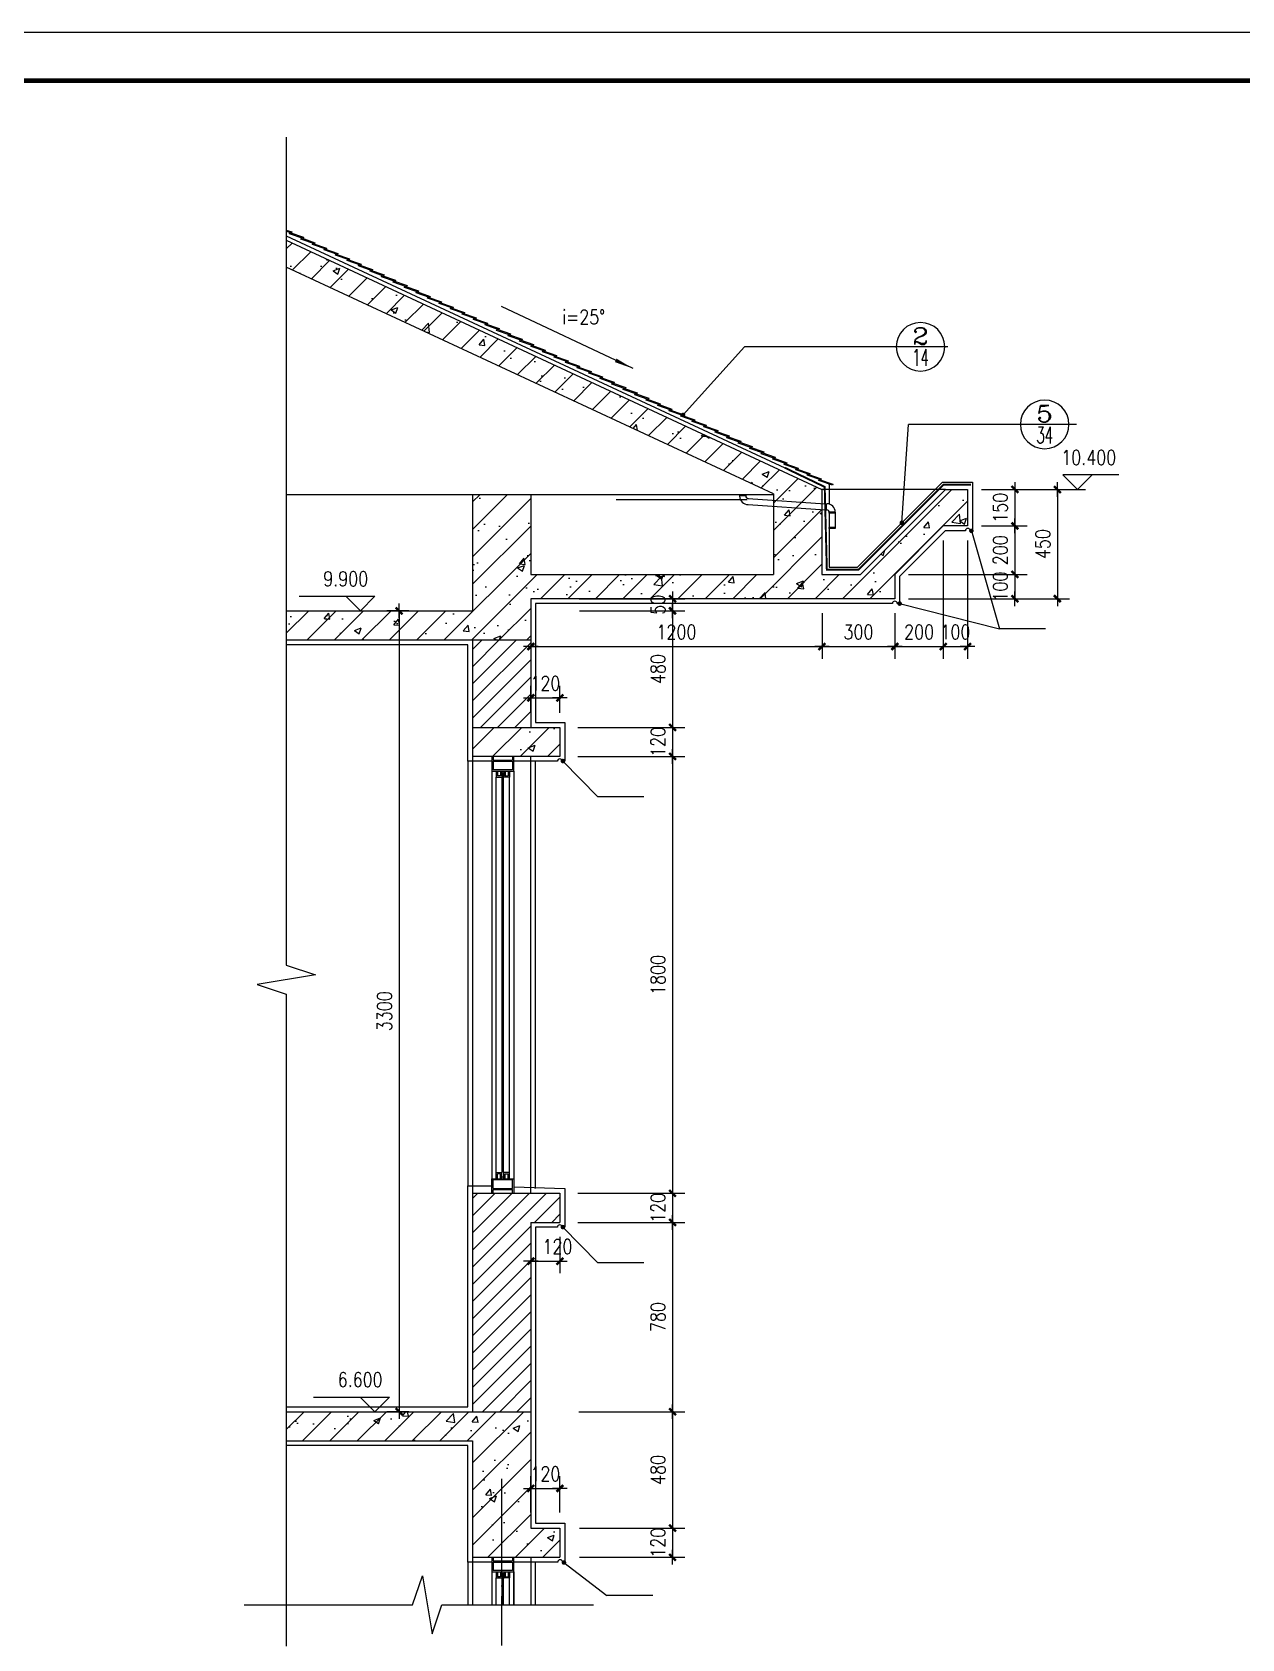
# Model space of a CAD drawing. Extents: x 12400 to 217743, y 90685 to 209848.
# Drawn here: x 120550 to 125535, y 185059 to 191681 of the extents above; entities that cross this region are included whole.
import ezdxf
from ezdxf.enums import TextEntityAlignment as Align

# ---------------------------------------------------------------- set-up
doc = ezdxf.new("R2010")
doc.units = 0
doc.header["$LTSCALE"] = 200
doc.linetypes.add('CONTINOUS', pattern=[0])
doc.linetypes.add('DOTE', pattern=[2.42, 2, -0.2, 0.02, -0.2])
doc.layers.get('0').update_dxf_attribs({"linetype": 'CONTINUOUS'})
doc.layers.get('DEFPOINTS').update_dxf_attribs({"linetype": 'CONTINUOUS'})
for name, color, linetype in [('2', 2, 'CONTINUOUS'), ('8', 8, 'CONTINUOUS'), ('ASHADE', 7, 'CONTINUOUS'), ('DOTE', 1, 'DOTE'), ('F1', 121, 'CONTINOUS'), ('HATCH', 8, 'CONTINUOUS'), ('PM-143', 143, 'CONTINUOUS'), ('PM-8', 8, 'CONTINUOUS'), ('PUB_DIM', 3, 'CONTINUOUS'), ('PUB_TITLE', 143, 'CONTINUOUS'), ('TEXT', 7, 'CONTINUOUS'), ('WALL', 4, 'CONTINUOUS')]:
    doc.layers.add(name, color=color, linetype=linetype)
doc.styles.add('COMP', font='complex', dxfattribs={"bigfont": 'hztxt'})
doc.styles.add('DIM_FONT', font='SIMPLEX', dxfattribs={"width": 0.8})
doc.dimstyles.new('DIMN150', dxfattribs={"dimscale": 1.5, "dimtxt": 300, "dimasz": 1, "dimexe": 250, "dimexo": 0, "dimgap": 150, "dimtad": 1, "dimdec": 0, "dimzin": 0, "dimdsep": 46, "dimtxsty": 'DIM_FONT', "dimblk": '_DIMX', "dimblk1": '_DIMX', "dimblk2": '_DIMX', "dimsah": 1, "dimcen": 0, "dimclrt": 7, "dimadec": 0, "dimazin": 0, "dimtfac": 1, "dimtdec": 0, "dimtix": 1, "dimtmove": 2, "dimatfit": 3, "dimldrblk": '_DIMX', "dimfxl": 0, "dimtolj": 1, "dimtzin": 0, "dimarcsym": 0})
doc.dimstyles.new('DIMN20', dxfattribs={"dimscale": 0.2, "dimtxt": 300, "dimasz": 1, "dimexe": 250, "dimexo": 300, "dimgap": 150, "dimtad": 1, "dimdec": 0, "dimzin": 0, "dimdsep": 46, "dimtxsty": 'DIM_FONT', "dimblk": '_DIMX', "dimblk1": '_DIMX', "dimblk2": '_DIMX', "dimcen": 2.5, "dimclrt": 7, "dimadec": 0, "dimazin": 0, "dimtfac": 1, "dimtdec": 0, "dimtix": 1, "dimtmove": 2, "dimatfit": 3, "dimldrblk": '_DIMX', "dimfxl": 0, "dimtolj": 1, "dimtzin": 0, "dimarcsym": 0})
pattern_1 = [(45, (-62294.04, 183163.837), (-35.355339, 35.355339), [])]
pattern_2 = [(45, (-62294.04, 183163.84), (-56.568542, 56.568542), []), (50, (-62294.04, 183163.84), (286.90407, -25.10085), [30, -330]), (355, (-62294.04, 183163.84), (-55.50053, 300.87685), [24, -264]), (100.4514, (-62270.13, 183161.75), (231.40375, 275.7758), [25.49608, -280.45684]), (46.1842, (-62294.04, 183243.84), (426.8964, -66.2076), [45, -495]), (96.6356, (-62258.47, 183238.3), (373.8651, 389.64715), [38.2441, -420.6852]), (351.1842, (-62294.04, 183243.84), (373.8648, 389.6474), [36, -396]), (21, (-62254.04, 183223.84), (238.76282, -161.04756), [30, -330]), (326, (-62254.04, 183223.84), (97.32613, 290.06), [24, -264]), (71.4514, (-62234.14, 183210.42), (336.08905, 129.0122), [25.49608, -280.45684]), (37.5, (-62294.04, 183163.84), (4.86394, 133.15754), [0, -260.8, 0, -268, 0, -265]), (7.5, (-62294.04, 183163.84), (105.22781, 157.76468), [0, -152.8, 0, -254.8, 0, -101]), (327.5, (-62383.24, 183163.84), (213.528974, -9.02195), [0, -100, 0, -312, 0, -414]), (317.5, (-62423.24, 183163.84), (233.27447, 40.042), [0, -130, 0, -207.2, 0, -294])]

# ---------------------------------------------------------------- blocks, each defined once
blk = doc.blocks.new('_DIMX')
blk.add_line((-150, 0), (150, 0))
at = {"const_width": 50}
blk.add_lwpolyline([(-70, -70), (70, 70)], dxfattribs=at)
blk = doc.blocks.new('*D2003')
at = {"layer": 'DEFPOINTS', "color": 0}
for p in [(124401.6, 189795.7), (124401.6, 189645.7), (124599.5, 189645.7)]:
    blk.add_point(p, dxfattribs=at)
at = {"layer": 'PUB_DIM', "color": 0, "lineweight": -2}
for p, q in [((124461.6, 189795.7), (124649.5, 189795.7)), ((124599.5, 189795.9), (124599.5, 189796.1)), ((124599.5, 189795.7), (124599.5, 189645.7)), ((124461.6, 189645.7), (124649.5, 189645.7)), ((124599.5, 189645.5), (124599.5, 189645.3))]:
    blk.add_line(p, q, dxfattribs=at)
at = {"layer": 'PUB_DIM', "color": 0, "lineweight": -2, "xscale": 0.2, "yscale": 0.2, "zscale": 0.2}
for p, rotation in [((124599.5, 189795.7), 270), ((124599.5, 189645.7), 90)]:
    blk.add_blockref('_DIMX', p, dxfattribs=dict(at, rotation=rotation))
at = {"layer": 'PUB_DIM', "color": 7, "insert": (124539.5, 189720.7), "char_height": 60, "attachment_point": 5, "rotation": 90, "style": 'DIM_FONT'}
blk.add_mtext('\\A1;150', dxfattribs=at)
blk = doc.blocks.new('*D2004')
at = {"layer": 'DEFPOINTS', "color": 0}
for p in [(124401.6, 189645.7), (124101.5, 189445.7), (124599.5, 189445.7)]:
    blk.add_point(p, dxfattribs=at)
at = {"layer": 'PUB_DIM', "color": 0, "lineweight": -2}
for p, q in [((124461.6, 189645.7), (124649.5, 189645.7)), ((124599.5, 189645.5), (124599.5, 189445.9)), ((124161.5, 189445.7), (124649.5, 189445.7))]:
    blk.add_line(p, q, dxfattribs=at)
at = {"layer": 'PUB_DIM', "color": 0, "lineweight": -2, "xscale": 0.2, "yscale": 0.2, "zscale": 0.2}
for p, rotation in [((124599.5, 189645.7), 90), ((124599.5, 189445.7), 270)]:
    blk.add_blockref('_DIMX', p, dxfattribs=dict(at, rotation=rotation))
at = {"layer": 'PUB_DIM', "color": 7, "insert": (124539.5, 189545.7), "char_height": 60, "attachment_point": 5, "rotation": 90, "style": 'DIM_FONT'}
blk.add_mtext('\\A1;200', dxfattribs=at)
blk = doc.blocks.new('*D2005')
at = {"layer": 'DEFPOINTS', "color": 0}
for p in [(124101.5, 189445.7), (124101.5, 189345.7), (124599.5, 189345.7)]:
    blk.add_point(p, dxfattribs=at)
at = {"layer": 'PUB_DIM', "color": 0, "lineweight": -2}
for p, q in [((124161.5, 189445.7), (124649.5, 189445.7)), ((124599.5, 189445.9), (124599.5, 189446.1)), ((124599.5, 189445.7), (124599.5, 189345.7)), ((124161.5, 189345.7), (124649.5, 189345.7)), ((124599.5, 189345.5), (124599.5, 189345.3))]:
    blk.add_line(p, q, dxfattribs=at)
at = {"layer": 'PUB_DIM', "color": 0, "lineweight": -2, "xscale": 0.2, "yscale": 0.2, "zscale": 0.2}
for p, rotation in [((124599.5, 189445.7), 270), ((124599.5, 189345.7), 90)]:
    blk.add_blockref('_DIMX', p, dxfattribs=dict(at, rotation=rotation))
at = {"layer": 'PUB_DIM', "color": 7, "insert": (124539.5, 189395.7), "char_height": 60, "attachment_point": 5, "rotation": 90, "style": 'DIM_FONT'}
blk.add_mtext('\\A1;100', dxfattribs=at)
blk = doc.blocks.new('*D2006')
at = {"layer": 'DEFPOINTS', "color": 0}
for p in [(122803.9, 189345.7), (122805.4, 189295.7), (123188.6, 189295.7)]:
    blk.add_point(p, dxfattribs=at)
at = {"layer": 'PUB_DIM', "color": 0, "lineweight": -2}
for p, q in [((122803.9, 189345.7), (123238.6, 189345.7)), ((123188.6, 189345.9), (123188.6, 189346.1)), ((123188.6, 189345.7), (123188.6, 189295.7)), ((122805.4, 189295.7), (123238.6, 189295.7)), ((123188.6, 189295.5), (123188.6, 189295.3))]:
    blk.add_line(p, q, dxfattribs=at)
at = {"layer": 'PUB_DIM', "color": 0, "lineweight": -2, "xscale": 0.2, "yscale": 0.2, "zscale": 0.2}
for p, rotation in [((123188.6, 189345.7), 270), ((123188.6, 189295.7), 90)]:
    blk.add_blockref('_DIMX', p, dxfattribs=dict(at, rotation=rotation))
at = {"layer": 'PUB_DIM', "color": 7, "insert": (123128.6, 189320.7), "char_height": 60, "attachment_point": 5, "rotation": 90, "style": 'DIM_FONT'}
blk.add_mtext('\\A1;50', dxfattribs=at)
blk = doc.blocks.new('*D2007')
at = {"layer": 'DEFPOINTS', "color": 0}
for p in [(122817.6, 189295.7), (122798.1, 188815.7), (123188.6, 188815.7)]:
    blk.add_point(p, dxfattribs=at)
at = {"layer": 'PUB_DIM', "color": 0, "lineweight": -2}
for p, q in [((122817.6, 189295.7), (123238.6, 189295.7)), ((123188.6, 189295.5), (123188.6, 188815.9)), ((122798.1, 188815.7), (123238.6, 188815.7))]:
    blk.add_line(p, q, dxfattribs=at)
at = {"layer": 'PUB_DIM', "color": 0, "lineweight": -2, "xscale": 0.2, "yscale": 0.2, "zscale": 0.2}
for p, rotation in [((123188.6, 189295.7), 90), ((123188.6, 188815.7), 270)]:
    blk.add_blockref('_DIMX', p, dxfattribs=dict(at, rotation=rotation))
at = {"layer": 'PUB_DIM', "color": 7, "insert": (123128.6, 189055.7), "char_height": 60, "attachment_point": 5, "rotation": 90, "style": 'DIM_FONT'}
blk.add_mtext('\\A1;480', dxfattribs=at)
blk = doc.blocks.new('*D2008')
at = {"layer": 'DEFPOINTS', "color": 0}
for p in [(122798.1, 188815.7), (122798.1, 188695.7), (123188.6, 188695.7)]:
    blk.add_point(p, dxfattribs=at)
at = {"layer": 'PUB_DIM', "color": 0, "lineweight": -2}
for p, q in [((122798.1, 188815.7), (123238.6, 188815.7)), ((123188.6, 188815.9), (123188.6, 188816.1)), ((123188.6, 188815.7), (123188.6, 188695.7)), ((122798.1, 188695.7), (123238.6, 188695.7)), ((123188.6, 188695.5), (123188.6, 188695.3))]:
    blk.add_line(p, q, dxfattribs=at)
at = {"layer": 'PUB_DIM', "color": 0, "lineweight": -2, "xscale": 0.2, "yscale": 0.2, "zscale": 0.2}
for p, rotation in [((123188.6, 188815.7), 270), ((123188.6, 188695.7), 90)]:
    blk.add_blockref('_DIMX', p, dxfattribs=dict(at, rotation=rotation))
at = {"layer": 'PUB_DIM', "color": 7, "insert": (123128.6, 188755.7), "char_height": 60, "attachment_point": 5, "rotation": 90, "style": 'DIM_FONT'}
blk.add_mtext('\\A1;120', dxfattribs=at)
blk = doc.blocks.new('*D2009')
at = {"layer": 'DEFPOINTS', "color": 0}
for p in [(122798.1, 188695.7), (122798.1, 186895.7), (123188.6, 186895.7)]:
    blk.add_point(p, dxfattribs=at)
at = {"layer": 'PUB_DIM', "color": 0, "lineweight": -2}
for p, q in [((122798.1, 188695.7), (123238.6, 188695.7)), ((123188.6, 188695.5), (123188.6, 186895.9)), ((122798.1, 186895.7), (123238.6, 186895.7))]:
    blk.add_line(p, q, dxfattribs=at)
at = {"layer": 'PUB_DIM', "color": 0, "lineweight": -2, "xscale": 0.2, "yscale": 0.2, "zscale": 0.2}
for p, rotation in [((123188.6, 188695.7), 90), ((123188.6, 186895.7), 270)]:
    blk.add_blockref('_DIMX', p, dxfattribs=dict(at, rotation=rotation))
at = {"layer": 'PUB_DIM', "color": 7, "insert": (123128.6, 187795.7), "char_height": 60, "attachment_point": 5, "rotation": 90, "style": 'DIM_FONT'}
blk.add_mtext('\\A1;1800', dxfattribs=at)
blk = doc.blocks.new('*D2010')
at = {"layer": 'DEFPOINTS', "color": 0}
for p in [(122798.1, 186895.7), (122798.1, 186775.7), (123188.6, 186775.7)]:
    blk.add_point(p, dxfattribs=at)
at = {"layer": 'PUB_DIM', "color": 0, "lineweight": -2}
for p, q in [((122798.1, 186895.7), (123238.6, 186895.7)), ((123188.6, 186895.9), (123188.6, 186896.1)), ((123188.6, 186895.7), (123188.6, 186775.7)), ((122798.1, 186775.7), (123238.6, 186775.7)), ((123188.6, 186775.5), (123188.6, 186775.3))]:
    blk.add_line(p, q, dxfattribs=at)
at = {"layer": 'PUB_DIM', "color": 0, "lineweight": -2, "xscale": 0.2, "yscale": 0.2, "zscale": 0.2}
for p, rotation in [((123188.6, 186895.7), 270), ((123188.6, 186775.7), 90)]:
    blk.add_blockref('_DIMX', p, dxfattribs=dict(at, rotation=rotation))
at = {"layer": 'PUB_DIM', "color": 7, "insert": (123128.6, 186835.7), "char_height": 60, "attachment_point": 5, "rotation": 90, "style": 'DIM_FONT'}
blk.add_mtext('\\A1;120', dxfattribs=at)
blk = doc.blocks.new('*D2011')
at = {"layer": 'DEFPOINTS', "color": 0}
for p in [(122798.1, 186775.7), (122802, 185995.7), (123188.6, 185995.7)]:
    blk.add_point(p, dxfattribs=at)
at = {"layer": 'PUB_DIM', "color": 0, "lineweight": -2}
for p, q in [((122798.1, 186775.7), (123238.6, 186775.7)), ((123188.6, 186775.5), (123188.6, 185995.9)), ((122802, 185995.7), (123238.6, 185995.7))]:
    blk.add_line(p, q, dxfattribs=at)
at = {"layer": 'PUB_DIM', "color": 0, "lineweight": -2, "xscale": 0.2, "yscale": 0.2, "zscale": 0.2}
for p, rotation in [((123188.6, 186775.7), 90), ((123188.6, 185995.7), 270)]:
    blk.add_blockref('_DIMX', p, dxfattribs=dict(at, rotation=rotation))
at = {"layer": 'PUB_DIM', "color": 7, "insert": (123128.6, 186385.7), "char_height": 60, "attachment_point": 5, "rotation": 90, "style": 'DIM_FONT'}
blk.add_mtext('\\A1;780', dxfattribs=at)
blk = doc.blocks.new('*D2012')
at = {"layer": 'DEFPOINTS', "color": 0}
for p in [(124401.6, 189795.7), (124335.4, 189345.7), (124774.4, 189345.7)]:
    blk.add_point(p, dxfattribs=at)
at = {"layer": 'PUB_DIM', "color": 0, "lineweight": -2}
for p, q in [((124461.6, 189795.7), (124824.4, 189795.7)), ((124774.4, 189795.5), (124774.4, 189345.9)), ((124395.4, 189345.7), (124824.4, 189345.7))]:
    blk.add_line(p, q, dxfattribs=at)
at = {"layer": 'PUB_DIM', "color": 0, "lineweight": -2, "xscale": 0.2, "yscale": 0.2, "zscale": 0.2}
for p, rotation in [((124774.4, 189795.7), 90), ((124774.4, 189345.7), 270)]:
    blk.add_blockref('_DIMX', p, dxfattribs=dict(at, rotation=rotation))
at = {"layer": 'PUB_DIM', "color": 7, "insert": (124714.4, 189570.7), "char_height": 60, "attachment_point": 5, "rotation": 90, "style": 'DIM_FONT'}
blk.add_mtext('\\A1;450', dxfattribs=at)
blk = doc.blocks.new('*D2013')
at = {"layer": 'DEFPOINTS', "color": 0}
for p in [(122101.8, 189295.7), (122061.7, 185995.7), (122101.8, 185995.7)]:
    blk.add_point(p, dxfattribs=at)
at = {"layer": 'PUB_DIM', "color": 0, "lineweight": -2}
for p, q in [((122101.8, 189295.7), (122011.7, 189295.7)), ((122061.7, 189295.5), (122061.7, 185995.9)), ((122101.8, 185995.7), (122011.7, 185995.7))]:
    blk.add_line(p, q, dxfattribs=at)
at = {"layer": 'PUB_DIM', "color": 0, "lineweight": -2, "xscale": 0.2, "yscale": 0.2, "zscale": 0.2}
for p, rotation in [((122061.7, 189295.7), 90), ((122061.7, 185995.7), 270)]:
    blk.add_blockref('_DIMX', p, dxfattribs=dict(at, rotation=rotation))
at = {"layer": 'PUB_DIM', "color": 7, "insert": (122001.7, 187645.7), "char_height": 60, "attachment_point": 5, "rotation": 90, "style": 'DIM_FONT'}
blk.add_mtext('\\A1;3300', dxfattribs=at)
blk = doc.blocks.new('_ARROW')
blk.add_solid([(0, 0), (-1, 0.1), (-1, -0.1)])
blk = doc.blocks.new('*D2014')
at = {"layer": 'DEFPOINTS', "color": 0}
for p in [(122604.5, 189345.7), (123804.5, 189345.7), (123804.5, 189148.6)]:
    blk.add_point(p, dxfattribs=at)
at = {"layer": 'PUB_DIM', "color": 0, "lineweight": -2}
for p, q in [((122604.5, 189285.7), (122604.5, 189098.6)), ((123804.5, 189285.7), (123804.5, 189098.6)), ((122604.7, 189148.6), (123804.3, 189148.6))]:
    blk.add_line(p, q, dxfattribs=at)
at = {"layer": 'PUB_DIM', "color": 0, "lineweight": -2, "xscale": 0.2, "yscale": 0.2, "zscale": 0.2, "rotation": 180}
blk.add_blockref('_DIMX', (122604.5, 189148.6), dxfattribs=at)
at = {"layer": 'PUB_DIM', "color": 0, "lineweight": -2, "xscale": 0.2, "yscale": 0.2, "zscale": 0.2}
blk.add_blockref('_DIMX', (123804.5, 189148.6), dxfattribs=at)
at = {"layer": 'PUB_DIM', "color": 7, "insert": (123204.5, 189208.6), "char_height": 60, "attachment_point": 5, "style": 'DIM_FONT'}
blk.add_mtext('\\A1;1200', dxfattribs=at)
blk = doc.blocks.new('*D2015')
at = {"layer": 'DEFPOINTS', "color": 0}
for p in [(123804.5, 189345.7), (124104.4, 189345.7), (124104.4, 189148.6)]:
    blk.add_point(p, dxfattribs=at)
at = {"layer": 'PUB_DIM', "color": 0, "lineweight": -2}
for p, q in [((123804.5, 189285.7), (123804.5, 189098.6)), ((124104.4, 189285.7), (124104.4, 189098.6)), ((123804.7, 189148.6), (124104.2, 189148.6))]:
    blk.add_line(p, q, dxfattribs=at)
at = {"layer": 'PUB_DIM', "color": 0, "lineweight": -2, "xscale": 0.2, "yscale": 0.2, "zscale": 0.2, "rotation": 180}
blk.add_blockref('_DIMX', (123804.5, 189148.6), dxfattribs=at)
at = {"layer": 'PUB_DIM', "color": 0, "lineweight": -2, "xscale": 0.2, "yscale": 0.2, "zscale": 0.2}
blk.add_blockref('_DIMX', (124104.4, 189148.6), dxfattribs=at)
at = {"layer": 'PUB_DIM', "color": 7, "insert": (123954.4, 189208.6), "char_height": 60, "attachment_point": 5, "style": 'DIM_FONT'}
blk.add_mtext('\\A1;300', dxfattribs=at)
blk = doc.blocks.new('*D2016')
at = {"layer": 'DEFPOINTS', "color": 0}
for p in [(124304.4, 189645.7), (124104.4, 189345.7), (124304.4, 189148.6)]:
    blk.add_point(p, dxfattribs=at)
at = {"layer": 'PUB_DIM', "color": 0, "lineweight": -2}
for p, q in [((124304.4, 189585.7), (124304.4, 189098.6)), ((124104.4, 189285.7), (124104.4, 189098.6)), ((124104.6, 189148.6), (124304.2, 189148.6))]:
    blk.add_line(p, q, dxfattribs=at)
at = {"layer": 'PUB_DIM', "color": 0, "lineweight": -2, "xscale": 0.2, "yscale": 0.2, "zscale": 0.2, "rotation": 180}
blk.add_blockref('_DIMX', (124104.4, 189148.6), dxfattribs=at)
at = {"layer": 'PUB_DIM', "color": 0, "lineweight": -2, "xscale": 0.2, "yscale": 0.2, "zscale": 0.2}
blk.add_blockref('_DIMX', (124304.4, 189148.6), dxfattribs=at)
at = {"layer": 'PUB_DIM', "color": 7, "insert": (124204.4, 189208.6), "char_height": 60, "attachment_point": 5, "style": 'DIM_FONT'}
blk.add_mtext('\\A1;200', dxfattribs=at)
blk = doc.blocks.new('*D2017')
at = {"layer": 'DEFPOINTS', "color": 0}
for p in [(124304.4, 189645.7), (124404.5, 189645.7), (124404.5, 189148.6)]:
    blk.add_point(p, dxfattribs=at)
at = {"layer": 'PUB_DIM', "color": 0, "lineweight": -2}
for p, q in [((124304.4, 189585.7), (124304.4, 189098.6)), ((124404.5, 189585.7), (124404.5, 189098.6)), ((124304.2, 189148.6), (124304, 189148.6)), ((124304.4, 189148.6), (124404.5, 189148.6)), ((124404.7, 189148.6), (124404.9, 189148.6))]:
    blk.add_line(p, q, dxfattribs=at)
at = {"layer": 'PUB_DIM', "color": 0, "lineweight": -2, "xscale": 0.2, "yscale": 0.2, "zscale": 0.2}
blk.add_blockref('_DIMX', (124304.4, 189148.6), dxfattribs=at)
at = {"layer": 'PUB_DIM', "color": 0, "lineweight": -2, "xscale": 0.2, "yscale": 0.2, "zscale": 0.2, "rotation": 180}
blk.add_blockref('_DIMX', (124404.5, 189148.6), dxfattribs=at)
at = {"layer": 'PUB_DIM', "color": 7, "insert": (124354.4, 189208.6), "char_height": 60, "attachment_point": 5, "style": 'DIM_FONT'}
blk.add_mtext('\\A1;100', dxfattribs=at)
blk = doc.blocks.new('*D2018')
at = {"layer": 'DEFPOINTS', "color": 0}
for p in [(122724.5, 188937), (122604.5, 188815.7), (122724.5, 188815.7)]:
    blk.add_point(p, dxfattribs=at)
at = {"layer": 'PUB_DIM', "color": 0, "lineweight": -2}
for p, q in [((122604.5, 188875.7), (122604.5, 188987)), ((122724.5, 188875.7), (122724.5, 188987)), ((122604.3, 188937), (122604.1, 188937)), ((122604.5, 188937), (122724.5, 188937)), ((122724.7, 188937), (122724.9, 188937))]:
    blk.add_line(p, q, dxfattribs=at)
at = {"layer": 'PUB_DIM', "color": 0, "lineweight": -2, "xscale": 0.2, "yscale": 0.2, "zscale": 0.2}
blk.add_blockref('_DIMX', (122604.5, 188937), dxfattribs=at)
at = {"layer": 'PUB_DIM', "color": 0, "lineweight": -2, "xscale": 0.2, "yscale": 0.2, "zscale": 0.2, "rotation": 180}
blk.add_blockref('_DIMX', (122724.5, 188937), dxfattribs=at)
at = {"layer": 'PUB_DIM', "color": 7, "insert": (122664.5, 188997), "char_height": 60, "attachment_point": 5, "style": 'DIM_FONT'}
blk.add_mtext('\\A1;120', dxfattribs=at)
blk = doc.blocks.new('*D2019')
at = {"layer": 'DEFPOINTS', "color": 0}
for p in [(122604.5, 186775.7), (122724.5, 186775.7), (122724.5, 186615.9)]:
    blk.add_point(p, dxfattribs=at)
at = {"layer": 'PUB_DIM', "color": 0, "lineweight": -2}
for p, q in [((122604.5, 186715.7), (122604.5, 186565.9)), ((122724.5, 186715.7), (122724.5, 186565.9)), ((122604.7, 186615.9), (122724.3, 186615.9))]:
    blk.add_line(p, q, dxfattribs=at)
at = {"layer": 'PUB_DIM', "color": 0, "lineweight": -2, "xscale": 0.2, "yscale": 0.2, "zscale": 0.2, "rotation": 180}
blk.add_blockref('_DIMX', (122604.5, 186615.9), dxfattribs=at)
at = {"layer": 'PUB_DIM', "color": 0, "lineweight": -2, "xscale": 0.2, "yscale": 0.2, "zscale": 0.2}
blk.add_blockref('_DIMX', (122724.5, 186615.9), dxfattribs=at)
at = {"layer": 'PUB_DIM', "color": 7, "insert": (122714.1, 186675.9), "char_height": 60, "attachment_point": 5, "style": 'DIM_FONT'}
blk.add_mtext('\\A1;120', dxfattribs=at)
blk = doc.blocks.new('*D2020')
at = {"layer": 'DEFPOINTS', "color": 0}
for p in [(122724.5, 185679.4), (122604.5, 185519.6), (122724.5, 185519.6)]:
    blk.add_point(p, dxfattribs=at)
at = {"layer": 'PUB_DIM', "color": 0, "lineweight": -2}
for p, q in [((122604.5, 185579.6), (122604.5, 185729.4)), ((122724.5, 185579.6), (122724.5, 185729.4)), ((122604.3, 185679.4), (122604.1, 185679.4)), ((122604.5, 185679.4), (122724.5, 185679.4)), ((122724.7, 185679.4), (122724.9, 185679.4))]:
    blk.add_line(p, q, dxfattribs=at)
at = {"layer": 'PUB_DIM', "color": 0, "lineweight": -2, "xscale": 0.2, "yscale": 0.2, "zscale": 0.2}
blk.add_blockref('_DIMX', (122604.5, 185679.4), dxfattribs=at)
at = {"layer": 'PUB_DIM', "color": 0, "lineweight": -2, "xscale": 0.2, "yscale": 0.2, "zscale": 0.2, "rotation": 180}
blk.add_blockref('_DIMX', (122724.5, 185679.4), dxfattribs=at)
at = {"layer": 'PUB_DIM', "color": 7, "insert": (122664.5, 185739.4), "char_height": 60, "attachment_point": 5, "style": 'DIM_FONT'}
blk.add_mtext('\\A1;120', dxfattribs=at)
blk = doc.blocks.new('*D2021')
at = {"layer": 'DEFPOINTS', "color": 0}
for p in [(122802, 185995.7), (122804.6, 185515.7), (123188.6, 185515.7)]:
    blk.add_point(p, dxfattribs=at)
at = {"layer": 'PUB_DIM', "color": 0, "lineweight": -2}
for p, q in [((122802, 185995.7), (123238.6, 185995.7)), ((123188.6, 185995.5), (123188.6, 185515.9)), ((122804.6, 185515.7), (123238.6, 185515.7))]:
    blk.add_line(p, q, dxfattribs=at)
at = {"layer": 'PUB_DIM', "color": 0, "lineweight": -2, "xscale": 0.2, "yscale": 0.2, "zscale": 0.2}
for p, rotation in [((123188.6, 185995.7), 90), ((123188.6, 185515.7), 270)]:
    blk.add_blockref('_DIMX', p, dxfattribs=dict(at, rotation=rotation))
at = {"layer": 'PUB_DIM', "color": 7, "insert": (123128.6, 185755.7), "char_height": 60, "attachment_point": 5, "rotation": 90, "style": 'DIM_FONT'}
blk.add_mtext('\\A1;480', dxfattribs=at)
blk = doc.blocks.new('*D2022')
at = {"layer": 'DEFPOINTS', "color": 0}
for p in [(122804.6, 185515.7), (122804.6, 185395.7), (123188.6, 185395.7)]:
    blk.add_point(p, dxfattribs=at)
at = {"layer": 'PUB_DIM', "color": 0, "lineweight": -2}
for p, q in [((122804.6, 185515.7), (123238.6, 185515.7)), ((123188.6, 185515.9), (123188.6, 185516.1)), ((123188.6, 185515.7), (123188.6, 185395.7)), ((122804.6, 185395.7), (123238.6, 185395.7)), ((123188.6, 185395.5), (123188.6, 185395.3))]:
    blk.add_line(p, q, dxfattribs=at)
at = {"layer": 'PUB_DIM', "color": 0, "lineweight": -2, "xscale": 0.2, "yscale": 0.2, "zscale": 0.2}
for p, rotation in [((123188.6, 185515.7), 270), ((123188.6, 185395.7), 90)]:
    blk.add_blockref('_DIMX', p, dxfattribs=dict(at, rotation=rotation))
at = {"layer": 'PUB_DIM', "color": 7, "insert": (123128.6, 185455.7), "char_height": 60, "attachment_point": 5, "rotation": 90, "style": 'DIM_FONT'}
blk.add_mtext('\\A1;120', dxfattribs=at)
blk = doc.blocks.new('_INDEX')
blk.add_line((-0.5, 0), (0.5, 0))
blk.add_circle((0, 0), 0.5)
at = {"style": 'COMP'}
for tag, width, p, p2 in [('1', 2.333333, (-0.17, 0.05), (0.17, 0.05)), ('-', 1.166667, (-0.17, -0.39), (0.17, -0.39))]:
    blk.add_attdef(tag, text='', height=0.34, dxfattribs=dict(at, width=width)).set_placement(p, p2, align=Align.FIT)

msp = doc.modelspace()

# ---------------------------------------------------------------- hatches: boundary and pattern name
at = {"layer": 'HATCH'}
h = msp.add_hatch(dxfattribs=at)
h.set_pattern_fill('AN31C', color=256, scale=400, style=0)
h.set_pattern_definition(pattern_2)
h.paths.add_polyline_path([(122364.459, 189295.711), (121597.021, 189295.711), (121597.021, 189175.711), (122604.459, 189175.711), (122604.459, 189345.711), (124104.364, 189345.711), (124104.364, 189445.711), (124304.364, 189645.711), (124404.459, 189645.711), (124404.459, 189795.711), (124312.943, 189795.711), (123962.943, 189445.711), (123804.459, 189445.711), (123804.459, 189795.711), (121597.021, 190822.886), (121597.021, 190712.59), (123604.459, 189778.48), (123604.459, 189445.711), (122604.459, 189445.711), (122604.459, 189775.711), (122364.459, 189775.711)])
h.paths.add_polyline_path([(123083.603, 189266.854), (123083.603, 189374.569), (123173.603, 189374.569), (123173.603, 189266.854)], flags=25)
h = msp.add_hatch(dxfattribs=at)
h.set_pattern_fill('ANSI31', color=256, scale=400, style=0)
h.set_pattern_definition(pattern_1)
h.paths.add_polyline_path([(122364.459, 188815.711), (122604.459, 188815.711), (122604.459, 189175.711), (122364.459, 189175.711)])
h = msp.add_hatch(dxfattribs=at)
h.set_pattern_fill('AN31C', color=256, scale=400, style=0)
h.set_pattern_definition(pattern_2)
h.paths.add_polyline_path([(122724.459, 188695.711), (122724.459, 188815.711), (122364.459, 188815.711), (122364.459, 188695.711)])
h = msp.add_hatch(dxfattribs=at)
h.set_pattern_fill('ANSI31', color=256, scale=400, style=0)
h.set_pattern_definition(pattern_1)
h.paths.add_polyline_path([(122364.459, 185995.711), (122604.459, 185995.711), (122604.459, 186775.711), (122724.459, 186775.711), (122724.459, 186895.711), (122364.459, 186895.711)])
h = msp.add_hatch(dxfattribs=at)
h.set_pattern_fill('AN31C', color=256, scale=400, style=0)
h.set_pattern_definition(pattern_2)
h.paths.add_polyline_path([(122364.459, 185395.711), (122724.459, 185395.711), (122724.459, 185515.711), (122604.459, 185515.711), (122604.459, 185995.711), (121597.021, 185995.711), (121597.021, 185875.711), (122364.459, 185875.711)])

# ---------------------------------------------------------------- linework, layer by layer
for p, q in [((123464.966, 189775.722), (123464.966, 189768.876)), ((123464.966, 189775.722), (123489.966, 189775.722)), ((123489.966, 189775.722), (123489.966, 189768.876)), ((123499.966, 189758.876), (123817.58, 189736.848)), ((123499.966, 189733.876), (123817.58, 189711.848)), ((123817.58, 189736.848), (123817.58, 189711.848)), ((123817.58, 189711.848), (123824.427, 189711.848)), ((123834.427, 189701.848), (123834.427, 189635.332)), ((123859.427, 189701.848), (123834.427, 189701.848)), ((123859.427, 189701.848), (123859.427, 189635.332)), ((123859.427, 189639.385), (123834.427, 189639.385)), ((122534.459, 185199.817), (122534.459, 185369.003))]:
    msp.add_line(p, q)
at = {"color": 8}
msp.add_lwpolyline([(121597.021, 190865.178), (121620.344, 190857.094), (121620.344, 190857.094), (121618.707, 190852.37), (121597.021, 190859.886)], dxfattribs=at)
for points in [[(121667.764, 190834.982), (121666.127, 190830.257), (121610.127, 190849.668), (121611.765, 190854.392), (121667.764, 190834.982)], [(121715.184, 190812.869), (121713.546, 190808.145), (121657.547, 190827.555), (121659.184, 190832.28), (121715.184, 190812.869)], [(121762.604, 190790.757), (121760.966, 190786.033), (121704.967, 190805.443), (121706.604, 190810.167), (121762.604, 190790.757)], [(121810.023, 190768.645), (121808.386, 190763.921), (121752.386, 190783.331), (121754.024, 190788.055), (121810.023, 190768.645)], [(121857.443, 190746.533), (121855.806, 190741.809), (121799.806, 190761.219), (121801.444, 190765.943), (121857.443, 190746.533)], [(121904.863, 190724.421), (121903.225, 190719.696), (121847.226, 190739.107), (121848.863, 190743.831), (121904.863, 190724.421)], [(121952.283, 190702.308), (121950.645, 190697.584), (121894.646, 190716.994), (121896.283, 190721.719), (121952.283, 190702.308)], [(121999.702, 190680.196), (121998.065, 190675.472), (121942.066, 190694.882), (121943.703, 190699.606), (121999.702, 190680.196)], [(122047.122, 190658.084), (122045.485, 190653.36), (121989.485, 190672.77), (121991.123, 190677.494), (122047.122, 190658.084)], [(122094.542, 190635.972), (122092.905, 190631.248), (122036.905, 190650.658), (122038.543, 190655.382), (122094.542, 190635.972)], [(122141.962, 190613.86), (122140.324, 190609.135), (122084.325, 190628.546), (122085.962, 190633.27), (122141.962, 190613.86)], [(122189.382, 190591.747), (122187.744, 190587.023), (122131.745, 190606.433), (122133.382, 190611.158), (122189.382, 190591.747)], [(122236.801, 190569.635), (122235.164, 190564.911), (122179.164, 190584.321), (122180.802, 190589.045), (122236.801, 190569.635)], [(122284.221, 190547.523), (122282.584, 190542.799), (122226.584, 190562.209), (122228.222, 190566.933), (122284.221, 190547.523)], [(122331.641, 190525.411), (122330.003, 190520.686), (122274.004, 190540.097), (122275.641, 190544.821), (122331.641, 190525.411)], [(122379.061, 190503.299), (122377.423, 190498.574), (122321.424, 190517.985), (122323.061, 190522.709), (122379.061, 190503.299)], [(122426.481, 190481.186), (122424.843, 190476.462), (122368.844, 190495.872), (122370.481, 190500.597), (122426.481, 190481.186)], [(122473.9, 190459.074), (122472.263, 190454.35), (122416.263, 190473.76), (122417.901, 190478.484), (122473.9, 190459.074)], [(122521.32, 190436.962), (122519.683, 190432.238), (122463.683, 190451.648), (122465.321, 190456.372), (122521.32, 190436.962)], [(122568.74, 190414.85), (122567.102, 190410.125), (122511.103, 190429.536), (122512.74, 190434.26), (122568.74, 190414.85)], [(122616.16, 190392.738), (122614.522, 190388.013), (122558.523, 190407.423), (122560.16, 190412.148), (122616.16, 190392.738)], [(122663.579, 190370.625), (122661.942, 190365.901), (122605.942, 190385.311), (122607.58, 190390.036), (122663.579, 190370.625)], [(122710.999, 190348.513), (122709.362, 190343.789), (122653.362, 190363.199), (122655, 190367.923), (122710.999, 190348.513)], [(122758.419, 190326.401), (122756.781, 190321.677), (122700.782, 190341.087), (122702.419, 190345.811), (122758.419, 190326.401)], [(122805.839, 190304.289), (122804.201, 190299.564), (122748.202, 190318.975), (122749.839, 190323.699), (122805.839, 190304.289)], [(122853.259, 190282.176), (122851.621, 190277.452), (122795.622, 190296.862), (122797.259, 190301.587), (122853.259, 190282.176)], [(122900.678, 190260.064), (122899.041, 190255.34), (122843.041, 190274.75), (122844.679, 190279.475), (122900.678, 190260.064)], [(122948.098, 190237.952), (122946.461, 190233.228), (122890.461, 190252.638), (122892.099, 190257.362), (122948.098, 190237.952)], [(122995.518, 190215.84), (122993.88, 190211.116), (122937.881, 190230.526), (122939.518, 190235.25), (122995.518, 190215.84)], [(123042.938, 190193.728), (123041.3, 190189.003), (122985.301, 190208.414), (122986.938, 190213.138), (123042.938, 190193.728)], [(123090.357, 190171.615), (123088.72, 190166.891), (123032.72, 190186.301), (123034.358, 190191.026), (123090.357, 190171.615)], [(123137.777, 190149.503), (123136.14, 190144.779), (123080.14, 190164.189), (123081.778, 190168.913), (123137.777, 190149.503)], [(123185.197, 190127.391), (123183.559, 190122.667), (123127.56, 190142.077), (123129.197, 190146.801), (123185.197, 190127.391)], [(123232.617, 190105.279), (123230.979, 190100.555), (123174.98, 190119.965), (123176.617, 190124.689), (123232.617, 190105.279)], [(123280.037, 190083.167), (123278.399, 190078.442), (123222.4, 190097.853), (123224.037, 190102.577), (123280.037, 190083.167)], [(123327.456, 190061.054), (123325.819, 190056.33), (123269.819, 190075.74), (123271.457, 190080.465), (123327.456, 190061.054)], [(123374.876, 190038.942), (123373.239, 190034.218), (123317.239, 190053.628), (123318.877, 190058.352), (123374.876, 190038.942)], [(123422.296, 190016.83), (123420.658, 190012.106), (123364.659, 190031.516), (123366.296, 190036.24), (123422.296, 190016.83)], [(123469.716, 189994.718), (123468.078, 189989.994), (123412.079, 190009.404), (123413.716, 190014.128), (123469.716, 189994.718)], [(123517.135, 189972.606), (123515.498, 189967.881), (123459.498, 189987.292), (123461.136, 189992.016), (123517.135, 189972.606)], [(123564.555, 189950.493), (123562.918, 189945.769), (123506.918, 189965.179), (123508.556, 189969.904), (123564.555, 189950.493)], [(123611.975, 189928.381), (123610.337, 189923.657), (123554.338, 189943.067), (123555.975, 189947.791), (123611.975, 189928.381)], [(123659.395, 189906.269), (123657.757, 189901.545), (123601.758, 189920.955), (123603.395, 189925.679), (123659.395, 189906.269)], [(123706.815, 189884.157), (123705.177, 189879.433), (123649.178, 189898.843), (123650.815, 189903.567), (123706.815, 189884.157)], [(123754.234, 189862.045), (123752.597, 189857.32), (123696.597, 189876.731), (123698.235, 189881.455), (123754.234, 189862.045)], [(123801.654, 189839.932), (123800.017, 189835.208), (123744.017, 189854.618), (123745.655, 189859.343), (123801.654, 189839.932)], [(123849.074, 189817.82), (123847.436, 189813.096), (123791.437, 189832.506), (123793.074, 189837.23), (123849.074, 189817.82)]]:
    msp.add_lwpolyline(points, close=True, dxfattribs=at)
at = {"flags": 128}
for points in [[(123464.966, 189775.722), (123464.966, 189771.669), (123489.966, 189771.669), (123489.966, 189775.722)], [(123817.58, 189736.848), (123821.633, 189736.848), (123821.633, 189711.848), (123817.58, 189711.848)], [(123859.427, 189701.848), (123859.427, 189697.795), (123834.427, 189697.795), (123834.427, 189701.848)], [(123859.427, 189639.385), (123859.427, 189635.332), (123834.427, 189635.332), (123834.427, 189639.385)]]:
    msp.add_lwpolyline(points, dxfattribs=at)
for centre, radius, start, end in [((123499.966, 189768.876), 35, 180, 270), ((123499.966, 189768.876), 10, 180, 270), ((123824.427, 189701.848), 35, 0, 90), ((123824.427, 189701.848), 10, 0, 90)]:
    msp.add_arc(centre, radius, start, end)
at = {"layer": '2'}
msp.add_line((121597.021, 190841.294), (123651.481, 189885.304), dxfattribs=at)
for points in [[(123832.258, 189818.357), (123834.464, 189814.838), (123834.442, 189735.385)], [(123834.436, 189635.332), (123834.373, 189475.711), (123950.517, 189475.711), (124300.517, 189825.711), (124424.459, 189825.711)], [(124424.459, 189825.711), (124424.459, 189625.711), (124415.457, 189625.711)], [(124395.457, 189625.711), (124312.649, 189625.711), (124124.364, 189437.427), (124124.364, 189325.711), (124114.789, 189325.711)], [(124094.789, 189325.711), (122624.459, 189325.711), (122624.459, 188835.711), (122744.459, 188835.711), (122744.459, 188675.711), (122734.048, 188675.711)], [(122444.459, 188675.711), (122344.459, 188675.711), (122344.459, 189155.711), (121597.021, 189155.711)], [(122714.048, 188675.711), (122534.459, 188675.711)], [(121597.021, 186015.711), (122344.459, 186015.711), (122344.459, 186925.711), (122444.459, 186925.711)], [(122534.459, 186922.478), (122744.459, 186915.711), (122744.459, 186755.711), (122734.46, 186755.711)], [(122714.46, 186755.711), (122624.459, 186755.711), (122624.459, 185535.711), (122744.459, 185535.711), (122744.459, 185375.711), (122735.408, 185375.711)], [(122444.459, 185375.711), (122344.459, 185375.711), (122344.459, 185855.711), (121597.021, 185855.711)], [(122715.408, 185375.711), (122534.459, 185375.711)]]:
    msp.add_lwpolyline(points, dxfattribs=at)
for centre, start in [((124405.457, 189625.711), 360), ((124104.789, 189325.711), 0), ((122724.048, 188675.711), 0), ((122724.46, 186755.711), 0), ((122725.408, 185375.711), 0)]:
    msp.add_arc(centre, 10, start, 180, dxfattribs=at)
at = {"layer": '8'}
for p, q in [((121597.021, 189775.711), (122364.459, 189775.711)), ((122604.459, 189775.711), (123604.459, 189775.711)), ((124312.943, 189795.711), (123804.459, 189795.711))]:
    msp.add_line(p, q, dxfattribs=at)
at = {"layer": 'ASHADE', "const_width": 8}
msp.add_lwpolyline([(123651.481, 189885.304), (123815.674, 189806.518), (123824.37, 189465.711), (123954.659, 189465.711), (124304.659, 189815.711), (124417.915, 189815.711)], dxfattribs=at)
at = {"layer": 'DOTE'}
msp.add_line((122484.459, 185719.489), (122484.459, 185032.586), dxfattribs=at)
at = {"layer": 'F1'}
for p, q in [((122444.459, 188695.711), (122444.459, 188635.711)), ((122449.459, 188695.711), (122449.459, 188680.711)), ((122449.459, 188680.711), (122529.459, 188680.711)), ((122449.459, 188675.711), (122449.459, 188640.711)), ((122449.459, 188675.711), (122529.459, 188675.711)), ((122485.065, 188635.711), (122485.065, 188610.76)), ((122493.852, 188635.711), (122493.852, 188610.76)), ((122497.845, 188635.711), (122532.644, 188635.711)), ((122480.065, 188615.76), (122467.123, 188615.76)), ((122485.065, 188628.147), (122493.852, 188628.147)), ((122498.852, 188615.76), (122511.794, 188615.76)), ((122485.065, 186955.711), (122485.065, 186980.662)), ((122493.852, 186955.711), (122493.852, 186980.662)), ((122444.459, 186895.711), (122444.459, 186955.711)), ((122449.459, 186915.711), (122449.459, 186950.711)), ((122449.459, 186915.711), (122529.459, 186915.711)), ((122480.065, 186975.662), (122467.123, 186975.662)), ((122485.065, 186963.276), (122493.852, 186963.276)), ((122497.845, 186955.711), (122532.644, 186955.711)), ((122498.852, 186975.662), (122511.794, 186975.662)), ((122449.459, 186895.711), (122449.459, 186910.711)), ((122449.459, 186910.711), (122529.459, 186910.711)), ((122444.459, 185395.711), (122444.459, 185335.711)), ((122449.459, 185395.711), (122449.459, 185380.711)), ((122449.459, 185380.711), (122529.459, 185380.711)), ((122449.459, 185375.711), (122449.459, 185340.711)), ((122449.459, 185375.711), (122529.459, 185375.711)), ((122485.065, 185335.711), (122485.065, 185310.76)), ((122485.065, 185328.147), (122493.852, 185328.147)), ((122493.852, 185335.711), (122493.852, 185310.76)), ((122497.845, 185335.711), (122532.644, 185335.711)), ((122480.065, 185315.76), (122467.123, 185315.76)), ((122498.852, 185315.76), (122511.794, 185315.76))]:
    msp.add_line(p, q, dxfattribs=at)
for points in [[(122444.459, 188635.711), (122534.459, 188635.711), (122534.459, 188635.711), (122534.459, 188695.711)], [(122529.459, 188675.711), (122529.459, 188640.711), (122529.459, 188640.711), (122449.459, 188640.711)], [(122462.123, 188635.711), (122462.123, 188610.76), (122485.065, 188610.76)], [(122467.123, 188635.711), (122467.123, 188615.76)], [(122480.065, 188635.711), (122480.065, 188615.76)], [(122516.794, 188635.711), (122516.794, 188610.76), (122493.852, 188610.76)], [(122498.852, 188635.711), (122498.852, 188615.76)], [(122511.794, 188635.711), (122511.794, 188615.76)], [(122529.459, 188695.711), (122529.459, 188680.711)], [(122462.123, 186955.711), (122462.123, 186980.662), (122485.065, 186980.662)], [(122516.794, 186955.711), (122516.794, 186980.662), (122493.852, 186980.662)], [(122444.459, 186955.711), (122534.459, 186955.711), (122534.459, 186955.711), (122534.459, 186895.711)], [(122529.459, 186915.711), (122529.459, 186950.711), (122529.459, 186950.711), (122449.459, 186950.711)], [(122467.123, 186955.711), (122467.123, 186975.662)], [(122480.065, 186955.711), (122480.065, 186975.662)], [(122498.852, 186955.711), (122498.852, 186975.662)], [(122511.794, 186955.711), (122511.794, 186975.662)], [(122529.459, 186895.711), (122529.459, 186910.711)], [(122444.459, 185335.711), (122534.459, 185335.711), (122534.459, 185335.711), (122534.459, 185395.711)], [(122529.459, 185395.711), (122529.459, 185380.711)], [(122529.459, 185375.711), (122529.459, 185340.711), (122529.459, 185340.711), (122449.459, 185340.711)], [(122462.123, 185335.711), (122462.123, 185310.76), (122485.065, 185310.76)], [(122467.123, 185335.711), (122467.123, 185315.76)], [(122480.065, 185335.711), (122480.065, 185315.76)], [(122516.794, 185335.711), (122516.794, 185310.76), (122493.852, 185310.76)], [(122498.852, 185335.711), (122498.852, 185315.76)], [(122511.794, 185335.711), (122511.794, 185315.76)]]:
    msp.add_lwpolyline(points, dxfattribs=at)
at = {"layer": 'HATCH'}
for p, q in [((122364.459, 188695.711), (122364.459, 186895.711)), ((122604.459, 186895.711), (122604.459, 188695.711)), ((122364.459, 185395.711), (122364.459, 185199.817)), ((122604.459, 185395.711), (122604.459, 185199.817))]:
    msp.add_line(p, q, dxfattribs=at)
at = {"layer": 'PM-143'}
for p, q in [((122462.123, 186980.662), (122462.123, 188610.76)), ((122487.084, 186982.681), (122487.084, 188628.147)), ((122491.773, 186982.681), (122491.773, 188628.147)), ((122516.794, 186980.662), (122516.794, 188610.76)), ((122487.084, 185199.817), (122487.084, 185328.147)), ((122491.773, 185199.817), (122491.773, 185328.147)), ((122462.123, 185199.817), (122462.123, 185310.76)), ((122516.794, 185199.817), (122516.794, 185310.76))]:
    msp.add_line(p, q, dxfattribs=at)
at = {"layer": 'PM-8'}
for p, q in [((122344.459, 188675.711), (122344.459, 186925.711)), ((122444.459, 188635.711), (122444.459, 186955.711)), ((122534.459, 188635.711), (122534.459, 186955.711)), ((122624.459, 186915.711), (122624.459, 188675.711)), ((122344.459, 185375.711), (122344.459, 185199.817)), ((122444.459, 185335.711), (122444.459, 185199.817)), ((122534.459, 185335.711), (122534.459, 185199.817)), ((122624.459, 185199.817), (122624.459, 185375.711))]:
    msp.add_line(p, q, dxfattribs=at)
at = {"layer": 'PUB_DIM'}
for p, q in [((121597.021, 191247.57), (121597.021, 187835.943)), ((124857.232, 189795.711), (124797.232, 189855.711)), ((125027.266, 189855.711), (124797.232, 189855.711)), ((124917.232, 189855.711), (124857.232, 189795.711)), ((124489.999, 189795.711), (124890.225, 189795.711)), ((121650.317, 189355.711), (121962.317, 189355.711)), ((121842.317, 189355.711), (121902.317, 189295.711)), ((121902.317, 189295.711), (121962.317, 189355.711)), ((121717.021, 187795.943), (121477.021, 187755.943)), ((121597.021, 187835.943), (121717.021, 187795.943)), ((121477.021, 187755.943), (121597.021, 187715.943)), ((121597.021, 187715.943), (121597.021, 185029.422)), ((121709.622, 186055.711), (122021.622, 186055.711)), ((121901.622, 186055.711), (121961.622, 185995.711)), ((121961.622, 185995.711), (122021.622, 186055.711)), ((122117.705, 185199.817), (122157.705, 185319.817)), ((122157.705, 185319.817), (122197.705, 185079.817)), ((121423.4, 185199.817), (122117.705, 185199.817)), ((122197.705, 185079.817), (122237.705, 185199.817)), ((122237.705, 185199.817), (122863.277, 185199.817))]:
    msp.add_line(p, q, dxfattribs=at)
at = {"layer": 'PUB_DIM', "color": 3}
msp.add_line((123496.333, 189753.27), (122956.859, 189753.27), dxfattribs=at)
at = {"layer": 'PUB_DIM'}
msp.add_lwpolyline([(123026.809, 190293.822), (122483.828, 190550.496)], dxfattribs=at)
for centre, start, end in [((122487.084, 188610.76), 180, 270), ((122491.773, 188610.76), 270, 360), ((122487.084, 186980.662), 90, 180), ((122491.773, 186980.662), 0, 90), ((122487.084, 185310.76), 180, 270), ((122491.773, 185310.76), 270, 360)]:
    msp.add_arc(centre, 2.018, start, end, dxfattribs=at)
at = {"layer": 'PUB_TITLE'}
msp.add_lwpolyline([(132384.746, 179800.554), (115564.746, 179800.554), (115564.746, 191680.554), (132384.746, 191680.554)], close=True, dxfattribs=at)
at = {"layer": 'PUB_TITLE', "const_width": 20}
msp.add_lwpolyline([(132184.746, 180000.554), (132184.746, 191480.554), (116064.746, 191480.554), (116064.746, 180000.554)], close=True, dxfattribs=at)
at = {"layer": 'TEXT'}
for p, q in [((124323.07, 190383.947, 0), (123485.024, 190383.947, 0)), ((124853.65, 190063.946, 0), (124160.849, 190063.946, 0)), ((124725.097, 189221.501, -20.59), (124535.742, 189221.501, -20.59)), ((123070.143, 188529.029, -20.59), (122880.789, 188529.029, -20.59)), ((123070.143, 186608.465, -20.59), (122880.789, 186608.465, -20.59)), ((123107.076, 185238.616, -20.59), (122917.722, 185238.616, -20.59))]:
    msp.add_line(p, q, dxfattribs=at)
at = {"layer": 'WALL'}
for p, q in [((123604.459, 189778.48), (121597.021, 190712.59)), ((122364.459, 189775.711), (122364.459, 189295.711)), ((122364.459, 189775.711), (122604.459, 189775.711)), ((122604.459, 189775.711), (122604.459, 189445.711)), ((123604.459, 189778.48), (123604.459, 189445.711)), ((122604.459, 189445.711), (123604.459, 189445.711)), ((122604.459, 189345.711), (122604.459, 188815.711)), ((121597.021, 189295.711), (122364.459, 189295.711)), ((121597.021, 189175.711), (122604.459, 189175.711)), ((122364.459, 189175.711), (122364.459, 188695.711)), ((122364.459, 188815.711), (122724.459, 188815.711)), ((122724.459, 188815.711), (122724.459, 188695.711)), ((122724.459, 188695.711), (122364.459, 188695.711)), ((122364.459, 186895.711), (122724.459, 186895.711)), ((122364.459, 186895.711), (122364.459, 185995.711)), ((122724.459, 186895.711), (122724.459, 186775.711)), ((122604.459, 186775.711), (122604.459, 185515.711)), ((122604.459, 186775.711), (122724.459, 186775.711)), ((121597.021, 185995.711), (122604.459, 185995.711)), ((121597.021, 185875.711), (122364.459, 185875.711)), ((122364.459, 185875.711), (122364.459, 185395.711)), ((122604.459, 185515.711), (122724.459, 185515.711)), ((122724.459, 185515.711), (122724.459, 185395.711)), ((122364.459, 185395.711), (122724.459, 185395.711))]:
    msp.add_line(p, q, dxfattribs=at)
msp.add_lwpolyline([(121597.021, 190822.886), (123804.459, 189795.711), (123804.364, 189445.711), (123962.943, 189445.711), (124312.943, 189795.711), (124404.459, 189795.711), (124404.459, 189645.711), (124304.364, 189645.711), (124104.364, 189445.711), (124104.364, 189345.711), (122604.459, 189345.711)], dxfattribs=at)

# ---------------------------------------------------------------- block references
at = {"layer": 'PUB_DIM', "xscale": 80, "yscale": 80, "zscale": 80, "rotation": 334.699346737}
msp.add_blockref('_ARROW', (123026.809, 190293.822), dxfattribs=at)
at = {"layer": 'TEXT'}
ref = msp.add_blockref('_INDEX', (124210.445, 190383.947, 0), dxfattribs=dict(at, xscale=-200.0000000000001, yscale=200.0000000000001, zscale=200.0000000000001))
ref.add_attrib('1', '2', dxfattribs={"layer": '0', "height": 68, "style": 'COMP', "width": 1.5}).set_placement((124176.445, 190393.947, 0), (124244.445, 190393.947, 0), align=Align.FIT)
ref.add_attrib('-', '14', dxfattribs={"layer": '0', "height": 68, "style": 'COMP', "width": 0.677419}).set_placement((124176.445, 190305.947, 0), (124244.445, 190305.947, 0), align=Align.FIT)
ref = msp.add_blockref('_INDEX', (124722.039, 190063.946, 0), dxfattribs=dict(at, xscale=-200.0000000000001, yscale=200.0000000000001, zscale=200.0000000000001))
ref.add_attrib('1', '5', dxfattribs={"layer": '0', "height": 68, "style": 'COMP', "width": 1.5}).set_placement((124688.039, 190073.946, 0), (124756.039, 190073.946, 0), align=Align.FIT)
ref.add_attrib('-', '34', dxfattribs={"layer": '0', "height": 68, "style": 'COMP', "width": 0.6}).set_placement((124688.039, 189985.946, 0), (124756.039, 189985.946, 0), align=Align.FIT)

# ---------------------------------------------------------------- texts
at = {"layer": 'PUB_DIM', "style": 'DIM_FONT', "width": 0.8}
for s, p in [('i=25%%d', (122911.03, 190476.557)), ('10.400', (125016.832, 189897.711)), ('9.900', (121934.717, 189397.711)), ('6.600', (121994.022, 186097.711))]:
    msp.add_text(s, height=60, dxfattribs=at).set_placement(p, align=Align.RIGHT)

# ---------------------------------------------------------------- dimensions: what is measured, and where the dimension line sits
at = {"layer": 'PUB_DIM'}
for base, p1, p2, picture, middle in [((124774.447, 189345.711), (124401.605, 189795.711), (124335.439, 189345.711), '*D2012', (124714.447, 189570.711)), ((124599.539, 189645.711), (124401.605, 189795.711), (124401.605, 189645.711), '*D2003', (124539.539, 189720.711)), ((124599.539, 189445.711), (124401.605, 189645.711), (124101.511, 189445.711), '*D2004', (124539.539, 189545.711)), ((124599.539, 189345.711), (124101.511, 189445.711), (124101.511, 189345.711), '*D2005', (124539.539, 189395.711))]:
    dim = msp.add_linear_dim(base=base, p1=p1, p2=p2, angle=90, dimstyle='DIMN20', dxfattribs=at)
    dim.commit()
    dim.dimension.update_dxf_attribs({"geometry": picture, "text_midpoint": middle})
for base, p1, p2, picture, middle in [((124304.364, 189148.566), (124104.364, 189345.711), (124304.364, 189645.711), '*D2016', (124204.364, 189208.566)), ((124404.459, 189148.566), (124304.364, 189645.711), (124404.459, 189645.711), '*D2017', (124354.412, 189208.566)), ((123804.459, 189148.566), (122604.459, 189345.711), (123804.459, 189345.711), '*D2014', (123204.459, 189208.566)), ((124104.364, 189148.566), (123804.459, 189345.711), (124104.364, 189345.711), '*D2015', (123954.412, 189208.566)), ((122724.459, 188936.998), (122604.459, 188815.711), (122724.459, 188815.711), '*D2018', (122664.459, 188996.998)), ((122724.459, 185679.45), (122604.459, 185519.628), (122724.459, 185519.628), '*D2020', (122664.459, 185739.45))]:
    dim = msp.add_linear_dim(base=base, p1=p1, p2=p2, dimstyle='DIMN20', dxfattribs=at)
    dim.commit()
    dim.dimension.update_dxf_attribs({"geometry": picture, "text_midpoint": middle})
for base, p1, p2, picture, middle in [((123188.603, 189295.711), (122803.93, 189345.711), (122805.352, 189295.711), '*D2006', (123128.603, 189320.711)), ((122061.681, 185995.711), (122101.762, 189295.711), (122101.762, 185995.711), '*D2013', (122001.681, 187645.711)), ((123188.603, 188815.711), (122817.57, 189295.711), (122798.071, 188815.711), '*D2007', (123128.603, 189055.711)), ((123188.603, 188695.711), (122798.071, 188815.711), (122798.071, 188695.711), '*D2008', (123128.603, 188755.711)), ((123188.603, 186895.711), (122798.071, 188695.711), (122798.071, 186895.711), '*D2009', (123128.603, 187795.711)), ((123188.603, 186775.711), (122798.071, 186895.711), (122798.071, 186775.711), '*D2010', (123128.603, 186835.711)), ((123188.603, 185995.711), (122798.071, 186775.711), (122801.959, 185995.711), '*D2011', (123128.603, 186385.711)), ((123188.603, 185515.711), (122801.959, 185995.711), (122804.647, 185515.711), '*D2021', (123128.603, 185755.711)), ((123188.603, 185395.711), (122804.647, 185515.711), (122804.647, 185395.711), '*D2022', (123128.603, 185455.711))]:
    dim = msp.add_linear_dim(base=base, p1=p1, p2=p2, angle=90, dimstyle='DIMN20', override={"dimexo": 0, "dimblk1": '_DIMX', "dimblk2": '_DIMX', "dimsah": 1}, dxfattribs=at)
    dim.commit()
    dim.dimension.update_dxf_attribs({"geometry": picture, "text_midpoint": middle})
dim = msp.add_linear_dim(base=(122724.459, 186615.889), p1=(122604.459, 186775.711), p2=(122724.459, 186775.711), angle=180, dimstyle='DIMN20', dxfattribs=at)
dim.commit()
dim.dimension.update_dxf_attribs({"geometry": '*D2019', "text_midpoint": (122714.087, 186675.889), "dimtype": 160})

# ---------------------------------------------------------------- leaders
at = {"layer": 'TEXT'}
for points in [[(123231.798, 190102.917), (123485.024, 190383.947)], [(124133.355, 189658.55, 0), (124160.849, 190063.946, 0)], [(124419.958, 189625.711), (124535.742, 189221.501)], [(124124.364, 189325.711), (124535.742, 189221.501)], [(122736.787, 188676.87), (122880.789, 188529.029)], [(122736.787, 186756.306), (122880.789, 186608.465)], [(122741.082, 185374.09), (122917.722, 185238.616)]]:
    msp.add_leader(points, dimstyle='DIMN150', override={"dimasz": 50, "dimldrblk": 'DOTSMALL'}, dxfattribs=at)

doc.saveas('drawing.dxf')
